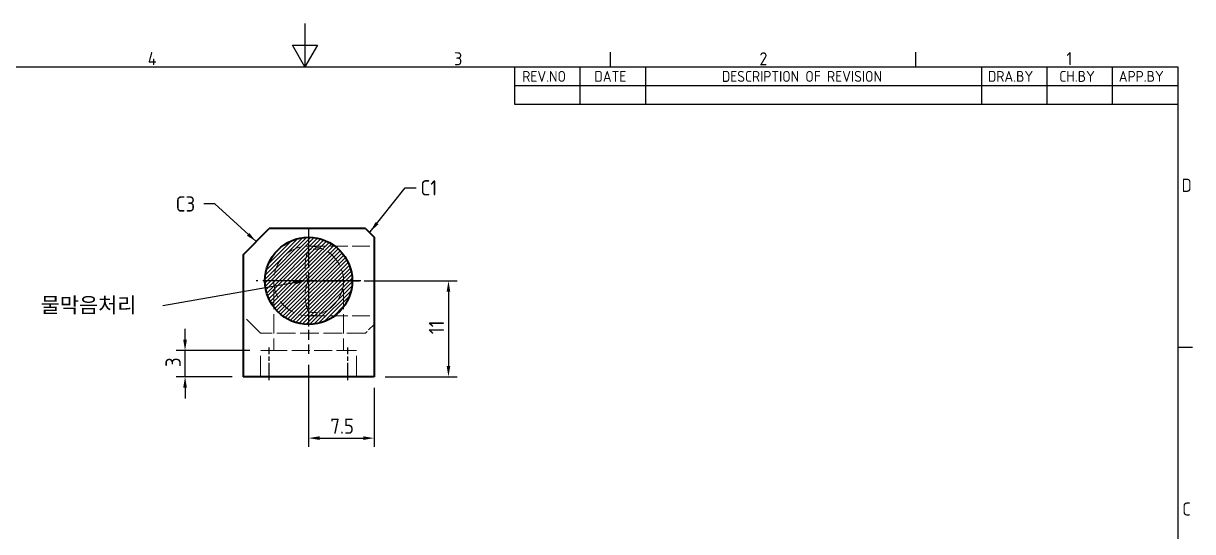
# Model space of a CAD drawing. Header units: millimetres. Extents: x 0 to 2375, y 0 to 3360.
# Drawn here: x 97.7 to 231.7, y 2359.5 to 2417.8 of the extents above; entities that cross this region are included whole.
import ezdxf

# ---------------------------------------------------------------- set-up
doc = ezdxf.new("R2010")
doc.units = ezdxf.units.MM
doc.linetypes.add('DPJC2254$0$CHAIN', pattern=[0.3543, 0.2362, -0.0295, 0.0591, -0.0295])
doc.linetypes.add('DPJC2254$0$DASHED', pattern=[0.2067, 0.1654, -0.0413])
for name, color, linetype, lineweight in [('DPJC2254$0$가려진 것(ISO)', 2, 'DPJC2254$0$DASHED', 18), ('DPJC2254$0$가시적인 것(ISO)', 3, 'Continuous', 40), ('DPJC2254$0$경계(ISO)', 7, 'Continuous', 25), ('DPJC2254$0$기호(ISO)', 5, 'Continuous', 25), ('DPJC2254$0$중심 표식(ISO)', 1, 'Continuous', 25), ('DPJC2254$0$중심선(ISO)', 1, 'Continuous', 25), ('DPJC2254$0$치수(ISO)', 2, 'Continuous', 25), ('DPJC2254$0$해치(ISO)', 7, 'Continuous', 18)]:
    doc.layers.add(name, color=color, linetype=linetype, lineweight=lineweight)
doc.styles.add('DPJC2254$0$ISO ProportionalPSTEK', font='isocp.shx')
doc.styles.add('DPJC2254$0$문자 텍스트_PSTEK_POSCO', font='isocp.shx')
doc.styles.add('DPJC2254$0$치수 텍스트_PSTEK_POSCO', font='isocp.shx')
doc.dimstyles.new('DPJC2254$0$치수_PSTEK_POSCO', dxfattribs={"dimscale": 0.5, "dimtxt": 3.5, "dimasz": 2.5, "dimexe": 2, "dimexo": 2.5, "dimgap": 1, "dimtad": 1, "dimrnd": 1e-08, "dimdsep": 46, "dimtxsty": 'DPJC2254$0$치수 텍스트_PSTEK_POSCO', "dimcen": 0.09, "dimdle": 10, "dimclrd": 7, "dimclre": 7, "dimclrt": 2, "dimadec": 1, "dimazin": 2, "dimtfac": 1, "dimtmove": 0, "dimatfit": 3, "dimfxl": 0, "dimtolj": 1, "dimlwd": -1, "dimlwe": -1, "dimarcsym": 0})
doc.dimstyles.new('DPJC2254$0$치수_PSTEK_POSCO$7', dxfattribs={"dimscale": 0.5, "dimtxt": 3.5, "dimasz": 2.5, "dimexe": 2, "dimexo": 2.5, "dimgap": 1, "dimtad": 1, "dimrnd": 1e-08, "dimdsep": 46, "dimtxsty": 'DPJC2254$0$치수 텍스트_PSTEK_POSCO', "dimcen": 0.09, "dimdle": 10, "dimclrd": 7, "dimclre": 7, "dimclrt": 2, "dimadec": 1, "dimazin": 2, "dimtfac": 1, "dimtmove": 0, "dimatfit": 3, "dimfxl": 0, "dimtolj": 1, "dimlwd": -1, "dimlwe": -1, "dimarcsym": 0})

# ---------------------------------------------------------------- blocks, each defined once
blk = doc.blocks.new('DPJC2254$0$경계 Default Border')
at = {"layer": 'DPJC2254$0$경계(ISO)'}
for p, q in [((280, 287), (280, 290.4)), ((350, 287), (350, 290.4)), ((410, 222.75), (413.4, 222.75))]:
    blk.add_line(p, q, dxfattribs=at)
at = {"layer": 'DPJC2254$0$경계(ISO)', "flags": 128}
for points in [[(210, 297), (210, 287), (207.11, 292), (212.89, 292), (210, 287)], [(10, 10), (10, 287), (410, 287), (410, 10), (10, 10)]]:
    blk.add_lwpolyline(points, dxfattribs=at)
at = {"layer": 'DPJC2254$0$경계(ISO)', "color": 2, "char_height": 3, "attachment_point": 7, "style": 'DPJC2254$0$문자 텍스트_PSTEK_POSCO'}
for s, insert in [('4', (173.97, 287.4)), ('3', (244.17, 287.37)), ('2', (314.13, 287.37)), ('1', (384.49, 287.4)), ('D', (410.88, 258.35)), ('C', (411.04, 184.1))]:
    blk.add_mtext(s, dxfattribs=dict(at, insert=insert))
blk = doc.blocks.new('DPJC2254$0$리비전 내역')
at = {"layer": 'DPJC2254$0$기호(ISO)'}
for p, q in [((258, 287), (410, 287)), ((258, 287), (258, 282.72)), ((273, 287), (273, 282.72)), ((288, 287), (288, 282.72)), ((365, 287), (365, 282.72)), ((380, 287), (380, 282.72)), ((395, 287), (395, 282.72)), ((410, 287), (410, 282.72)), ((258, 282.72), (410, 282.72)), ((258, 282.72), (258, 278.44)), ((273, 282.72), (273, 278.44)), ((288, 282.72), (288, 278.44)), ((365, 282.72), (365, 278.44)), ((380, 282.72), (380, 278.44)), ((395, 282.72), (395, 278.44)), ((410, 282.72), (410, 278.44)), ((258, 278.44), (410, 278.44))]:
    blk.add_line(p, q, dxfattribs=at)
at = {"layer": 'DPJC2254$0$기호(ISO)', "color": 2, "char_height": 2.5, "attachment_point": 7, "style": 'DPJC2254$0$ISO ProportionalPSTEK'}
for s, insert in [('REV.NO', (259.79, 283.58)), ('DATE', (276.31, 283.58)), ('DESCRIPTION OF REVISION', (305.51, 283.58)), ('DRA.BY', (366.48, 283.58)), ('CH.BY', (382.86, 283.58)), ('APP.BY', (396.48, 283.58))]:
    blk.add_mtext(s, dxfattribs=dict(at, insert=insert))
blk = doc.blocks.new('*D73')
at = {"layer": 'Defpoints', "color": 0}
for p in [(111.42, 118.96), (112.92, 107.96), (121.44, 107.96)]:
    blk.add_point(p, dxfattribs=at)
at = {"layer": 'DPJC2254$0$치수(ISO)', "color": 7}
for p, q in [((112.67, 118.96), (122.44, 118.96)), ((121.44, 117.71), (121.44, 109.21)), ((114.17, 107.96), (122.44, 107.96))]:
    blk.add_line(p, q, dxfattribs=at)
for points in [[(121.23, 117.71), (121.65, 117.71), (121.44, 118.96)], [(121.23, 109.21), (121.65, 109.21), (121.44, 107.96)]]:
    blk.add_solid(points, dxfattribs=at)
at = {"layer": 'DPJC2254$0$치수(ISO)', "color": 2, "insert": (120.06, 112.85), "char_height": 1.75, "attachment_point": 4, "rotation": 90, "style": 'DPJC2254$0$치수 텍스트_PSTEK_POSCO'}
blk.add_mtext('\\A1;11', dxfattribs=at)
blk = doc.blocks.new('*D74')
at = {"layer": 'Defpoints', "color": 0}
for p in [(105.42, 110.59), (112.92, 107.96), (112.92, 100.93)]:
    blk.add_point(p, dxfattribs=at)
at = {"layer": 'DPJC2254$0$치수(ISO)', "color": 7}
for p, q in [((105.42, 109.34), (105.42, 99.93)), ((112.92, 106.71), (112.92, 99.93)), ((106.67, 100.93), (111.67, 100.93))]:
    blk.add_line(p, q, dxfattribs=at)
for points in [[(106.67, 101.14), (106.67, 100.72), (105.42, 100.93)], [(111.67, 101.14), (111.67, 100.72), (112.92, 100.93)]]:
    blk.add_solid(points, dxfattribs=at)
at = {"layer": 'DPJC2254$0$치수(ISO)', "color": 2, "insert": (107.9, 102.3), "char_height": 1.75, "attachment_point": 4, "style": 'DPJC2254$0$치수 텍스트_PSTEK_POSCO'}
blk.add_mtext('\\A1;7.5', dxfattribs=at)
blk = doc.blocks.new('*D75')
at = {"layer": 'Defpoints', "color": 0}
for p in [(91.26, 110.96), (99.92, 110.96), (97.92, 107.96)]:
    blk.add_point(p, dxfattribs=at)
at = {"layer": 'DPJC2254$0$치수(ISO)', "color": 7}
for p, q in [((91.26, 112.21), (91.26, 113.46)), ((98.67, 110.96), (90.26, 110.96)), ((91.26, 107.96), (91.26, 110.96)), ((96.67, 107.96), (90.26, 107.96)), ((91.26, 106.71), (91.26, 105.46))]:
    blk.add_line(p, q, dxfattribs=at)
for points in [[(91.05, 112.21), (91.47, 112.21), (91.26, 110.96)], [(91.05, 106.71), (91.47, 106.71), (91.26, 107.96)]]:
    blk.add_solid(points, dxfattribs=at)
at = {"layer": 'DPJC2254$0$치수(ISO)', "color": 2, "insert": (89.89, 109.08), "char_height": 1.75, "attachment_point": 4, "rotation": 90, "style": 'DPJC2254$0$치수 텍스트_PSTEK_POSCO'}
blk.add_mtext('\\A1;3', dxfattribs=at)
blk = doc.blocks.new('DPJC2254')
at = {"layer": 'DPJC2254$0$해치(ISO)'}
h = blk.add_hatch(dxfattribs=at)
h.set_pattern_fill('ANSI31', color=131, scale=2.54, style=0)
h.set_pattern_definition([(45, (0, 0), (-0.2245064, 0.2245064), [])])
edge = h.paths.add_edge_path()
edge.add_arc((105.416, 118.963), 5, 0, 360)
at = {"layer": 'DPJC2254$0$가려진 것(ISO)', "ltscale": 12.094824}
for p, q in [((105.416, 122.963), (112.916, 122.963)), ((105.416, 114.963), (112.916, 114.963))]:
    blk.add_line(p, q, dxfattribs=at)
at = {"layer": 'DPJC2254$0$가려진 것(ISO)', "ltscale": 12.396467}
blk.add_line((105.416, 115.361), (105.416, 122.565), dxfattribs=at)
at = {"layer": 'DPJC2254$0$가려진 것(ISO)', "ltscale": 0.490895}
for p, q in [((101.526, 118.029), (101.416, 117.963)), ((109.306, 118.029), (109.416, 117.963))]:
    blk.add_line(p, q, dxfattribs=at)
at = {"layer": 'DPJC2254$0$가려진 것(ISO)', "ltscale": 3.850134}
for p, q in [((101.416, 117.963), (101.543, 117.963)), ((109.289, 117.963), (109.416, 117.963))]:
    blk.add_line(p, q, dxfattribs=at)
at = {"layer": 'DPJC2254$0$가려진 것(ISO)', "ltscale": 13.546203}
for p, q in [((101.416, 117.963), (101.416, 110.963)), ((109.416, 117.963), (109.416, 110.963))]:
    blk.add_line(p, q, dxfattribs=at)
at = {"layer": 'DPJC2254$0$가려진 것(ISO)', "ltscale": 13.683731}
blk.add_line((99.916, 112.963), (97.916, 114.963), dxfattribs=at)
at = {"layer": 'DPJC2254$0$가려진 것(ISO)', "ltscale": 5.387196}
blk.add_line((112.916, 113.963), (111.916, 112.963), dxfattribs=at)
at = {"layer": 'DPJC2254$0$가려진 것(ISO)', "ltscale": 12.901145}
blk.add_line((111.916, 112.963), (99.916, 112.963), dxfattribs=at)
at = {"layer": 'DPJC2254$0$가려진 것(ISO)', "ltscale": 14.513788}
for p, q in [((99.916, 107.963), (99.916, 110.963)), ((110.916, 107.963), (110.916, 110.963))]:
    blk.add_line(p, q, dxfattribs=at)
at = {"layer": 'DPJC2254$0$가려진 것(ISO)', "ltscale": 5.983681}
for p, q in [((100.916, 110.963), (99.916, 110.963)), ((110.916, 110.963), (109.916, 110.963))]:
    blk.add_line(p, q, dxfattribs=at)
at = {"layer": 'DPJC2254$0$가려진 것(ISO)', "ltscale": 12.44039}
blk.add_line((100.916, 110.963), (109.916, 110.963), dxfattribs=at)
at = {"layer": 'DPJC2254$0$가려진 것(ISO)', "ltscale": 12.798992}
blk.add_circle((105.416, 118.963), 4, dxfattribs=at)
at = {"layer": 'DPJC2254$0$가려진 것(ISO)', "ltscale": 13.730985}
blk.add_open_spline([(105.416, 122.565), (105.303, 122.272), (105.206, 121.974), (105.045, 121.291), (104.996, 120.9), (105.025, 120.094), (105.105, 119.68), (105.259, 119.203), (105.275, 119.154), (105.299, 119.083), (105.306, 119.06), (105.319, 119.013), (105.325, 118.991), (105.325, 118.935), (105.319, 118.913), (105.306, 118.866), (105.299, 118.843), (105.275, 118.772), (105.259, 118.723), (105.105, 118.246), (105.025, 117.832), (104.996, 117.026), (105.045, 116.635), (105.206, 115.952), (105.303, 115.655), (105.416, 115.361)], degree=3, knots=[2.07943541, 2.07943541, 2.07943541, 2.07943541, 2.20560837, 2.20560837, 2.36315183, 2.36315183, 2.52069528, 2.52069528, 2.53733315, 2.53733315, 2.54565208, 2.54565208, 2.55397101, 2.55397101, 2.56228994, 2.56228994, 2.57060887, 2.57060887, 2.58724673, 2.58724673, 2.74479019, 2.74479019, 2.90233364, 2.90233364, 3.02850661, 3.02850661, 3.02850661, 3.02850661], dxfattribs=at)
at = {"layer": 'DPJC2254$0$가려진 것(ISO)', "ltscale": 5.822879}
for points in [[(106.916, 122.671), (106.42, 122.613), (105.922, 122.565), (105.416, 122.565)], [(105.416, 115.361), (105.922, 115.361), (106.42, 115.313), (106.916, 115.255)]]:
    blk.add_open_spline(points, degree=3, dxfattribs=at)
at = {"layer": 'DPJC2254$0$가시적인 것(ISO)'}
for p, q in [((97.916, 121.963), (100.916, 124.963)), ((111.916, 124.963), (100.916, 124.963)), ((111.916, 124.963), (112.916, 123.963)), ((112.916, 123.963), (112.916, 107.963)), ((97.916, 121.963), (97.916, 107.963)), ((112.916, 107.963), (97.916, 107.963))]:
    blk.add_line(p, q, dxfattribs=at)
blk.add_circle((105.416, 118.963), 5, dxfattribs=at)
blk.add_circle((105.416, 118.963), 5, dxfattribs=at)
at = {"layer": 'DPJC2254$0$중심 표식(ISO)', "linetype": 'DPJC2254$0$CHAIN', "ltscale": 19.051651}
for p, q in [((105.416, 124.963), (105.416, 112.963)), ((111.416, 118.963), (99.416, 118.963))]:
    blk.add_line(p, q, dxfattribs=at)
at = {"layer": 'DPJC2254$0$중심선(ISO)', "linetype": 'DPJC2254$0$CHAIN', "ltscale": 19.051651}
for p, q in [((105.041, 118.963), (113.291, 118.963)), ((105.416, 118.404), (105.416, 110.588))]:
    blk.add_line(p, q, dxfattribs=at)
at = {"layer": 'DPJC2254$0$중심선(ISO)', "linetype": 'DPJC2254$0$CHAIN', "ltscale": 8.333956}
for p, q in [((100.916, 107.588), (100.916, 111.338)), ((109.916, 107.588), (109.916, 111.338))]:
    blk.add_line(p, q, dxfattribs=at)
at = {"xscale": 0.5, "yscale": 0.5, "zscale": 0.5}
blk.add_blockref('DPJC2254$0$경계 Default Border', (0, 0), dxfattribs=at)
at = {"layer": 'DPJC2254$0$기호(ISO)', "xscale": 0.5, "yscale": 0.5, "zscale": 0.5}
blk.add_blockref('DPJC2254$0$리비전 내역', (0, 0), dxfattribs=at)
at = {"layer": 'DPJC2254$0$기호(ISO)', "color": 2, "insert": (118.228, 129.637), "char_height": 1.75, "attachment_point": 4, "style": 'DPJC2254$0$치수 텍스트_PSTEK_POSCO'}
blk.add_mtext('{\\fISOCP|b0|i0;\\H1.7500;C1}', dxfattribs=at)
at = {"layer": 'DPJC2254$0$기호(ISO)', "color": 2, "char_height": 1.75, "attachment_point": 4, "style": 'DPJC2254$0$치수 텍스트_PSTEK_POSCO'}
for s, insert, width in [('{\\fISOCP|b0|i0;\\H1.7500;C3}', (90.186, 127.782), 2.72408), ('{\\fISOCP|b0|i0;\\H1.7500;물막음처리}', (74.718, 116.097), 13.50566)]:
    blk.add_mtext(s, dxfattribs=dict(at, insert=insert, width=width))
at = {"layer": 'DPJC2254$0$치수(ISO)', "color": 7}
for base, p1, p2, angle, override, picture, middle in [((121.44, 107.963), (111.416, 118.963), (112.916, 107.963), 90, {"dimdec": 2, "dimtp": 0, "dimtm": 0, "dimtdec": 2, "dimtofl": 0, "dimatfit": 1}, '*D73', (121.44, 113.463)), ((91.261, 110.963), (97.916, 107.963), (99.916, 110.963), 90, {"dimdec": 2, "dimtp": 0, "dimtm": 0, "dimtdec": 2, "dimtofl": 1, "dimatfit": 1}, '*D75', (91.261, 109.463)), ((112.916, 100.928), (105.416, 110.588), (112.916, 107.963), 180, {"dimdec": 2, "dimtp": 0, "dimtm": 0, "dimtdec": 2, "dimtofl": 0, "dimatfit": 1}, '*D74', (109.166, 100.928))]:
    dim = blk.add_linear_dim(base=base, p1=p1, p2=p2, angle=angle, dimstyle='DPJC2254$0$치수_PSTEK_POSCO', override=override, dxfattribs=at)
    dim.commit()
    dim.dimension.update_dxf_attribs({"geometry": picture, "text_midpoint": middle, "dimtype": 128})
at = {"layer": 'DPJC2254$0$기호(ISO)', "color": 7, "annotation_type": 0, "has_hookline": 1}
for points, hookline_direction, text_width in [([(112.476, 124.604), (116.478, 129.637), (117.728, 129.637)], 0, 1.79), ([(99.416, 123.463), (94.661, 127.782), (93.411, 127.782)], 1, 2.179), ([(105.041, 118.963), (88.723, 116.097)], 1, 11.269)]:
    blk.add_leader(points, dimstyle='DPJC2254$0$치수_PSTEK_POSCO$7', override={"dimtad": 0}, dxfattribs=dict(at, hookline_direction=hookline_direction, text_width=text_width))

msp = doc.modelspace()

# ---------------------------------------------------------------- block references
msp.add_blockref('DPJC2254', (25, 2269.27))

doc.saveas('drawing.dxf')
